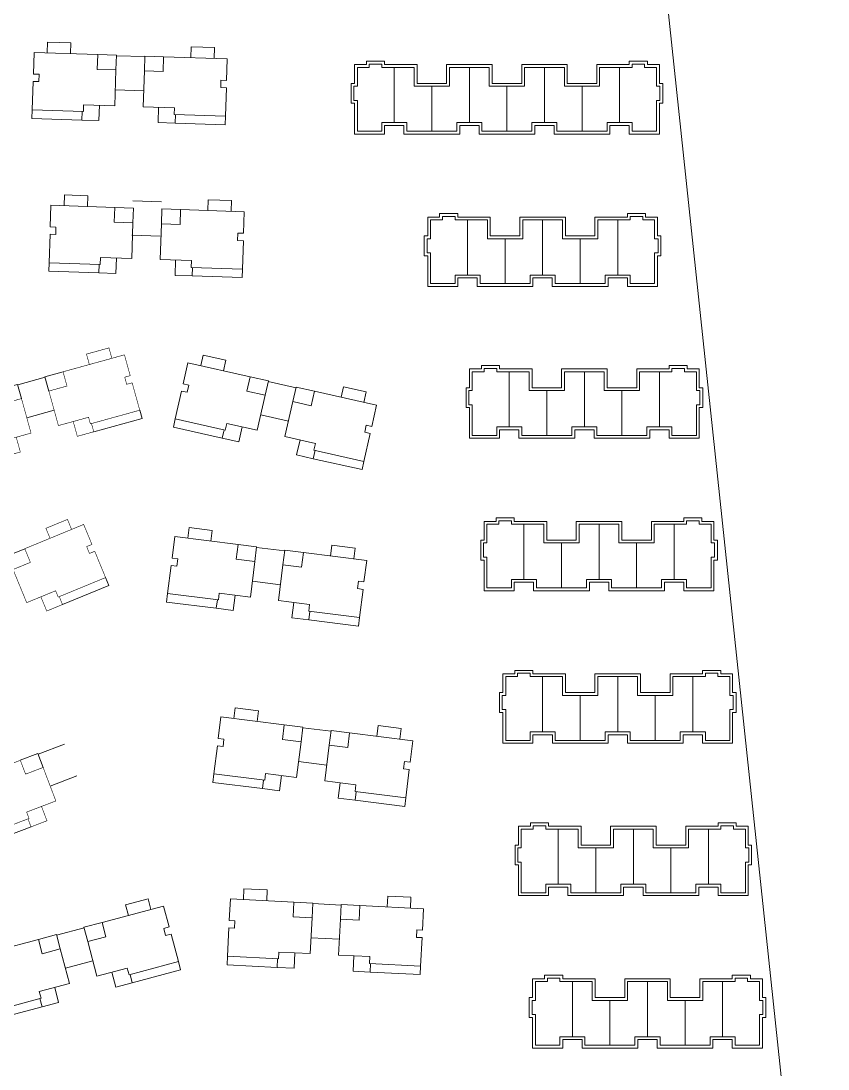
# Model space of a CAD drawing. Extents: x 65861 to 191729, y -16848 to 27649.
# Drawn here: x 135230 to 136649, y -9425 to -7582 of the extents above; entities that cross this region are included whole.
import ezdxf

# ---------------------------------------------------------------- set-up
doc = ezdxf.new("R2010")
doc.units = 0
doc.header["$LTSCALE"] = 1000
doc.header["$MEASUREMENT"] = 0
doc.layers.add('140', color=2, linetype='Continuous', lineweight=5)
doc.layers.add('DingDianTu', color=5, linetype='Continuous', lineweight=0)

# ---------------------------------------------------------------- blocks, each defined once
blk = doc.blocks.new('dafasfd')
at = {"layer": 'DingDianTu', "color": 7}
for points in [[(36368038, 16363912), (36371127, 16365074), (36372042, 16362641)], [(36369878, 16352210), (36361642, 16349110), (36361113, 16350514)]]:
    blk.add_lwpolyline(points, dxfattribs=at)
at = {"layer": 'DingDianTu', "color": 7, "const_width": 100}
blk.add_lwpolyline([(36368038, 16363912), (36368954, 16361479), (36372042, 16362641), (36374261, 16356745), (36369114, 16354807), (36369537, 16353684), (36361113, 16350514), (36359352, 16355194), (36360288, 16355546), (36359830, 16356763), (36358894, 16356410), (36357556, 16359967)], close=True, dxfattribs=at)
for points in [[(36363546, 16362221), (36362876, 16363999), (36359039, 16362555), (36359708, 16360777)], [(36371734, 16355794), (36372686, 16353267), (36369878, 16352210), (36369350, 16353614)]]:
    blk.add_lwpolyline(points, dxfattribs=at)
blk = doc.blocks.new('*E51')
at = {"layer": 'DingDianTu', "color": 251, "xscale": 0.001000002024510444, "yscale": 0.001000000163912773, "zscale": 0.001, "rotation": 339.3761177849276}
blk.add_blockref('dafasfd', (22612.58, -20413.34), dxfattribs=at)
blk = doc.blocks.new('*E32')
at = {"layer": 'DingDianTu', "color": 7, "xscale": 0.001000002024510444, "yscale": 0.001000000163912773, "zscale": 0.001, "rotation": 339.3761177849276}
blk.add_blockref('dafasfd', (22612.58, -20413.34), dxfattribs=at)
blk = doc.blocks.new('*E31')
at = {"layer": 'DingDianTu', "color": 7, "xscale": 0.001000002024510444, "yscale": 0.001000000163912773, "zscale": 0.001, "rotation": 339.3761177849276}
blk.add_blockref('dafasfd', (22612.58, -20413.34), dxfattribs=at)
blk = doc.blocks.new('*E205')
at = {"layer": 'DingDianTu', "color": 7, "xscale": 0.001000002024510444, "yscale": 0.001000000163912773, "zscale": 0.001, "rotation": 339.3761177849276}
blk.add_blockref('dafasfd', (22612.58, -20413.34), dxfattribs=at)
blk = doc.blocks.new('*E204')
at = {"layer": 'DingDianTu', "color": 7, "xscale": 0.001000002024510444, "yscale": 0.001000000163912773, "zscale": 0.001, "rotation": 339.3761177849276}
blk.add_blockref('dafasfd', (22612.58, -20413.34), dxfattribs=at)
blk = doc.blocks.new('*E199')
at = {"layer": 'DingDianTu', "color": 7, "xscale": 0.001000002024510444, "yscale": 0.001000000163912773, "zscale": 0.001, "rotation": 339.3761177849276}
blk.add_blockref('dafasfd', (22612.58, -20413.34), dxfattribs=at)

msp = doc.modelspace()

# ---------------------------------------------------------------- linework, layer by layer
at = {"layer": '140', "color": 7}
for p, q in [((136649, -10213.7), (136240.5, -6359.5)), ((135276.7, -7619.5), (135276.1, -7638.5)), ((135317.7, -7620.8), (135276.7, -7619.5)), ((135317.1, -7639.8), (135317.7, -7620.8)), ((135251.9, -7675.7), (135253.1, -7637.7)), ((135253.1, -7637.7), (135365.1, -7641.4)), ((135365.1, -7641.4), (135364.2, -7667.4)), ((135365.1, -7641.4), (135398, -7642.5)), ((135398, -7642.5), (135397.2, -7668.5)), ((135448, -7645.1), (135398, -7643.5)), ((135448, -7644.1), (135447.2, -7670.1)), ((135481, -7645.2), (135448, -7644.1)), ((135481, -7645.2), (135480.1, -7671.2)), ((135592.9, -7648.9), (135481, -7645.2)), ((135529, -7646.8), (135529.6, -7627.8)), ((135529.6, -7627.8), (135570.6, -7629.2)), ((135570.6, -7629.2), (135570, -7648.1)), ((135591.7, -7686.9), (135592.9, -7648.9)), ((135816.5, -7692.1), (135816.5, -7659.1)), ((135816.5, -7659.1), (135837.5, -7659.1)), ((135821.5, -7697.1), (135821.5, -7664.1)), ((135821.5, -7664.1), (135842.5, -7664.1)), ((135837.5, -7659.1), (135837.5, -7653.1)), ((135837.5, -7653.1), (135869.5, -7653.1)), ((135842.5, -7664.1), (135842.5, -7658.1)), ((135842.5, -7658.1), (135864.5, -7658.1)), ((135864.5, -7658.1), (135864.5, -7664.1)), ((135864.5, -7664.1), (135921.5, -7664.1)), ((135869.5, -7653.1), (135869.5, -7659.1)), ((135869.5, -7659.1), (135926.5, -7659.1)), ((135886.5, -7761.1), (135886.5, -7664.1)), ((135921.5, -7664.1), (135921.5, -7697.1)), ((135926.5, -7659.1), (135926.5, -7692.1)), ((135978.5, -7692.1), (135978.5, -7659.1)), ((135978.5, -7659.1), (136058.5, -7659.1)), ((135983.5, -7697.1), (135983.5, -7664.1)), ((135983.5, -7664.1), (136053.5, -7664.1)), ((136018.5, -7761.1), (136018.5, -7664.1)), ((136018.5, -7761.1), (136018.5, -7664.1)), ((136053.5, -7664.1), (136053.5, -7697.1)), ((136058.5, -7659.1), (136058.5, -7692.1)), ((136110.5, -7692.1), (136110.5, -7659.1)), ((136110.5, -7659.1), (136190.5, -7659.1)), ((136115.5, -7697.1), (136115.5, -7664.1)), ((136115.5, -7664.1), (136185.5, -7664.1)), ((136150.5, -7761.1), (136150.5, -7664.1)), ((136150.5, -7761.1), (136150.5, -7664.1)), ((136150.5, -7761.1), (136150.5, -7664.1)), ((136150.5, -7761.1), (136150.5, -7664.1)), ((136185.5, -7664.1), (136185.5, -7697.1)), ((136190.5, -7659.1), (136190.5, -7692.1)), ((136242.5, -7692.1), (136242.5, -7659.1)), ((136242.5, -7659.1), (136299.5, -7659.1)), ((136247.5, -7697.1), (136247.5, -7664.1)), ((136247.5, -7664.1), (136304.5, -7664.1)), ((136282.5, -7761.1), (136282.5, -7664.1)), ((136299.5, -7659.1), (136299.5, -7653.1)), ((136299.5, -7653.1), (136331.5, -7653.1)), ((136304.5, -7664.1), (136304.5, -7658.1)), ((136304.5, -7658.1), (136326.5, -7658.1)), ((136326.5, -7658.1), (136326.5, -7664.1)), ((136326.5, -7664.1), (136347.5, -7664.1)), ((136331.5, -7653.1), (136331.5, -7659.1)), ((136331.5, -7659.1), (136352.5, -7659.1)), ((136347.5, -7664.1), (136347.5, -7697.1)), ((136352.5, -7659.1), (136352.5, -7692.1)), ((135261.9, -7676), (135251.9, -7675.7)), ((135261.4, -7689), (135261.9, -7676)), ((135364.2, -7667.4), (135397.2, -7668.5)), ((135397.2, -7668.5), (135395.1, -7731.4)), ((135447.2, -7670.1), (135445.1, -7733.1)), ((135480.1, -7671.2), (135447.2, -7670.1)), ((135249.8, -7738.7), (135251.4, -7688.7)), ((135251.4, -7688.7), (135261.4, -7689)), ((135581.3, -7699.5), (135581.7, -7686.6)), ((135591.3, -7699.9), (135581.3, -7699.5)), ((135581.7, -7686.6), (135591.7, -7686.9)), ((135589.6, -7749.8), (135591.3, -7699.9)), ((135810.5, -7727.1), (135810.5, -7692.1)), ((135810.5, -7692.1), (135816.5, -7692.1)), ((135815.5, -7722.1), (135815.5, -7697.1)), ((135815.5, -7697.1), (135821.5, -7697.1)), ((135921.5, -7697.1), (135983.5, -7697.1)), ((135926.5, -7692.1), (135978.5, -7692.1)), ((135952.5, -7697.1), (135952.5, -7776.1)), ((135952.5, -7697.1), (135952.5, -7776.1)), ((136053.5, -7697.1), (136115.5, -7697.1)), ((136058.5, -7692.1), (136110.5, -7692.1)), ((136084.5, -7697.1), (136084.5, -7776.1)), ((136084.5, -7697.1), (136084.5, -7776.1)), ((136084.5, -7697.1), (136084.5, -7776.1)), ((136084.5, -7697.1), (136084.5, -7776.1)), ((136185.5, -7697.1), (136247.5, -7697.1)), ((136190.5, -7692.1), (136242.5, -7692.1)), ((136216.5, -7697.1), (136216.5, -7776.1)), ((136216.5, -7697.1), (136216.5, -7776.1)), ((136216.5, -7697.1), (136216.5, -7776.1)), ((136216.5, -7697.1), (136216.5, -7776.1)), ((136347.5, -7697.1), (136353.5, -7697.1)), ((136352.5, -7692.1), (136358.5, -7692.1)), ((136353.5, -7697.1), (136353.5, -7722.1)), ((136358.5, -7692.1), (136358.5, -7727.1)), ((135446, -7705.1), (135396, -7703.5)), ((135340.1, -7729.6), (135339.8, -7741.6)), ((135395.1, -7731.4), (135340.1, -7729.6)), ((135368.1, -7730.5), (135367.2, -7757.5)), ((135445.1, -7733.1), (135500.1, -7734.9)), ((135472.1, -7734), (135471.2, -7761)), ((135500.1, -7734.9), (135499.7, -7746.9)), ((135816.5, -7727.1), (135810.5, -7727.1)), ((135821.5, -7722.1), (135815.5, -7722.1)), ((135816.5, -7781.1), (135816.5, -7727.1)), ((135821.5, -7776.1), (135821.5, -7722.1)), ((136353.5, -7722.1), (136347.5, -7722.1)), ((136347.5, -7722.1), (136347.5, -7776.1)), ((136358.5, -7727.1), (136352.5, -7727.1)), ((136352.5, -7727.1), (136352.5, -7781.1)), ((135249.3, -7753.6), (135249.8, -7738.7)), ((135337.3, -7756.5), (135249.3, -7753.6)), ((135339.8, -7741.6), (135249.8, -7738.7)), ((135337.3, -7756.5), (135337.8, -7741.6)), ((135367.2, -7757.5), (135337.3, -7756.5)), ((135499.7, -7746.9), (135589.6, -7749.8)), ((135501.2, -7761.9), (135501.7, -7747)), ((135589.1, -7764.8), (135589.6, -7749.8)), ((135471.2, -7761), (135501.2, -7761.9)), ((135501.2, -7761.9), (135589.1, -7764.8)), ((135908.5, -7761.1), (135864.5, -7761.1)), ((135864.5, -7761.1), (135864.5, -7776.1)), ((135903.5, -7766.1), (135869.5, -7766.1)), ((135869.5, -7766.1), (135869.5, -7781.1)), ((135903.5, -7781.1), (135903.5, -7766.1)), ((135908.5, -7776.1), (135908.5, -7761.1)), ((136040.5, -7761.1), (135996.5, -7761.1)), ((135996.5, -7761.1), (135996.5, -7773.6)), ((135996.5, -7773.6), (135996.5, -7776.1)), ((136035.5, -7766.1), (136001.5, -7766.1)), ((136001.5, -7766.1), (136001.5, -7781.1)), ((136035.5, -7781.1), (136035.5, -7766.1)), ((136040.5, -7776.1), (136040.5, -7761.1)), ((136172.5, -7761.1), (136128.5, -7761.1)), ((136128.5, -7761.1), (136128.5, -7776.1)), ((136167.5, -7766.1), (136133.5, -7766.1)), ((136133.5, -7766.1), (136133.5, -7781.1)), ((136167.5, -7781.1), (136167.5, -7766.1)), ((136172.5, -7773.6), (136172.5, -7761.1)), ((136172.5, -7776.1), (136172.5, -7773.6)), ((136304.5, -7761.1), (136260.5, -7761.1)), ((136260.5, -7761.1), (136260.5, -7776.1)), ((136299.5, -7766.1), (136265.5, -7766.1)), ((136265.5, -7766.1), (136265.5, -7781.1)), ((136299.5, -7781.1), (136299.5, -7766.1)), ((136304.5, -7776.1), (136304.5, -7761.1)), ((135869.5, -7781.1), (135816.5, -7781.1)), ((135864.5, -7776.1), (135821.5, -7776.1)), ((135952.5, -7781.1), (135903.5, -7781.1)), ((135996.5, -7776.1), (135908.5, -7776.1)), ((136001.5, -7781.1), (135952.5, -7781.1)), ((136133.5, -7781.1), (136035.5, -7781.1)), ((136079.5, -7776.1), (136040.5, -7776.1)), ((136128.5, -7776.1), (136079.5, -7776.1)), ((136265.5, -7781.1), (136167.5, -7781.1)), ((136260.5, -7776.1), (136172.5, -7776.1)), ((136352.5, -7781.1), (136299.5, -7781.1)), ((136347.5, -7776.1), (136304.5, -7776.1)), ((135306.6, -7888.2), (135305.9, -7907.1)), ((135347.5, -7889.5), (135306.6, -7888.2)), ((135346.9, -7908.5), (135347.5, -7889.5)), ((135477, -7900.4), (135427.1, -7898.7)), ((135558.8, -7915.5), (135559.4, -7896.5)), ((135559.4, -7896.5), (135600.4, -7897.8)), ((135600.4, -7897.8), (135599.8, -7916.8)), ((135281.7, -7944.4), (135282.9, -7906.4)), ((135282.9, -7906.4), (135394.9, -7910.1)), ((135394.9, -7910.1), (135394, -7936.1)), ((135394.9, -7910.1), (135427.9, -7911.2)), ((135427.9, -7911.2), (135427, -7937.1)), ((135477.8, -7912.8), (135477, -7938.8)), ((135510.8, -7913.9), (135477.8, -7912.8)), ((135510.8, -7913.9), (135510, -7939.9)), ((135622.8, -7917.6), (135510.8, -7913.9)), ((135621.5, -7955.6), (135622.8, -7917.6)), ((135966.2, -7927.1), (135966.2, -7921.1)), ((135966.2, -7921.1), (135998.2, -7921.1)), ((135998.2, -7921.1), (135998.2, -7927.1)), ((136296.2, -7927.1), (136296.2, -7921.1)), ((136296.2, -7921.1), (136328.2, -7921.1)), ((136328.2, -7921.1), (136328.2, -7927.1)), ((135394, -7936.1), (135427, -7937.1)), ((135427, -7937.1), (135424.9, -8000.1)), ((135477, -7938.8), (135474.9, -8001.8)), ((135510, -7939.9), (135477, -7938.8)), ((135945.2, -7960.1), (135945.2, -7927.1)), ((135945.2, -7927.1), (135966.2, -7927.1)), ((135950.2, -7965.1), (135950.2, -7932.1)), ((135950.2, -7932.1), (135971.2, -7932.1)), ((135971.2, -7932.1), (135971.2, -7926.1)), ((135971.2, -7926.1), (135993.2, -7926.1)), ((135993.2, -7926.1), (135993.2, -7932.1)), ((135993.2, -7932.1), (136050.2, -7932.1)), ((135998.2, -7927.1), (136055.2, -7927.1)), ((136015.2, -8029.1), (136015.2, -7932.1)), ((136050.2, -7932.1), (136050.2, -7965.1)), ((136055.2, -7927.1), (136055.2, -7960.1)), ((136107.2, -7960.1), (136107.2, -7927.1)), ((136107.2, -7927.1), (136187.2, -7927.1)), ((136112.2, -7965.1), (136112.2, -7932.1)), ((136112.2, -7932.1), (136147.2, -7932.1)), ((136147.2, -8029.1), (136147.2, -7932.1)), ((136147.2, -8029.1), (136147.2, -7932.1)), ((136147.2, -8029.1), (136147.2, -7932.1)), ((136147.2, -8029.1), (136147.2, -7932.1)), ((136182.2, -7932.1), (136147.2, -7932.1)), ((136182.2, -7965.1), (136182.2, -7932.1)), ((136187.2, -7927.1), (136187.2, -7960.1)), ((136239.2, -7960.1), (136239.2, -7927.1)), ((136239.2, -7927.1), (136296.2, -7927.1)), ((136301.2, -7932.1), (136244.2, -7932.1)), ((136244.2, -7932.1), (136244.2, -7965.1)), ((136279.2, -8029.1), (136279.2, -7932.1)), ((136323.2, -7926.1), (136301.2, -7926.1)), ((136301.2, -7926.1), (136301.2, -7932.1)), ((136323.2, -7932.1), (136323.2, -7926.1)), ((136344.2, -7932.1), (136323.2, -7932.1)), ((136328.2, -7927.1), (136349.2, -7927.1)), ((136344.2, -7965.1), (136344.2, -7932.1)), ((136349.2, -7927.1), (136349.2, -7960.1)), ((135279.6, -8007.3), (135281.3, -7957.4)), ((135281.3, -7957.4), (135291.3, -7957.7)), ((135291.7, -7944.7), (135281.7, -7944.4)), ((135291.3, -7957.7), (135291.7, -7944.7)), ((135475.1, -7960.4), (135425.1, -7958.7)), ((135611.1, -7968.2), (135611.5, -7955.2)), ((135611.5, -7955.2), (135621.5, -7955.6)), ((135621.1, -7968.6), (135611.1, -7968.2)), ((135619.4, -8018.5), (135621.1, -7968.6)), ((135939.2, -7995.1), (135939.2, -7960.1)), ((135939.2, -7960.1), (135945.2, -7960.1)), ((135944.2, -7990.1), (135944.2, -7965.1)), ((135944.2, -7965.1), (135950.2, -7965.1)), ((136050.2, -7965.1), (136112.2, -7965.1)), ((136055.2, -7960.1), (136107.2, -7960.1)), ((136081.2, -7965.1), (136081.2, -8044.1)), ((136081.2, -7965.1), (136081.2, -8044.1)), ((136244.2, -7965.1), (136182.2, -7965.1)), ((136187.2, -7960.1), (136239.2, -7960.1)), ((136213.2, -7965.1), (136213.2, -8044.1)), ((136213.2, -7965.1), (136213.2, -8044.1)), ((136350.2, -7965.1), (136344.2, -7965.1)), ((136349.2, -7960.1), (136355.2, -7960.1)), ((136350.2, -7990.1), (136350.2, -7965.1)), ((136355.2, -7960.1), (136355.2, -7995.1)), ((135945.2, -7995.1), (135939.2, -7995.1)), ((135950.2, -7990.1), (135944.2, -7990.1)), ((135945.2, -8049.1), (135945.2, -7995.1)), ((135950.2, -8044.1), (135950.2, -7990.1)), ((136344.2, -8044.1), (136344.2, -7990.1)), ((136344.2, -7990.1), (136350.2, -7990.1)), ((136355.2, -7995.1), (136349.2, -7995.1)), ((136349.2, -7995.1), (136349.2, -8049.1)), ((135279.1, -8022.3), (135279.6, -8007.3)), ((135369.6, -8010.3), (135279.6, -8007.3)), ((135367.1, -8025.2), (135367.6, -8010.2)), ((135370, -7998.3), (135369.6, -8010.3)), ((135424.9, -8000.1), (135370, -7998.3)), ((135397.9, -7999.2), (135397.1, -8026.2)), ((135474.9, -8001.8), (135529.9, -8003.6)), ((135501.9, -8002.6), (135501, -8029.6)), ((135529.9, -8003.6), (135529.5, -8015.6)), ((135367.1, -8025.2), (135279.1, -8022.3)), ((135397.1, -8026.2), (135367.1, -8025.2)), ((135501, -8029.6), (135531, -8030.6)), ((135529.5, -8015.6), (135619.4, -8018.5)), ((135531, -8030.6), (135531.5, -8015.6)), ((135531, -8030.6), (135618.9, -8033.5)), ((135618.9, -8033.5), (135619.4, -8018.5)), ((136037.2, -8029.1), (135993.2, -8029.1)), ((135993.2, -8029.1), (135993.2, -8044.1)), ((136037.2, -8044.1), (136037.2, -8029.1)), ((136147.2, -8029.1), (136125.2, -8029.1)), ((136125.2, -8029.1), (136125.2, -8041.6)), ((136147.2, -8029.1), (136169.2, -8029.1)), ((136169.2, -8029.1), (136169.2, -8041.6)), ((136257.2, -8044.1), (136257.2, -8029.1)), ((136257.2, -8029.1), (136301.2, -8029.1)), ((136301.2, -8029.1), (136301.2, -8044.1)), ((135998.2, -8049.1), (135945.2, -8049.1)), ((135993.2, -8044.1), (135950.2, -8044.1)), ((136032.2, -8034.1), (135998.2, -8034.1)), ((135998.2, -8034.1), (135998.2, -8049.1)), ((136032.2, -8049.1), (136032.2, -8034.1)), ((136081.2, -8049.1), (136032.2, -8049.1)), ((136125.2, -8044.1), (136037.2, -8044.1)), ((136130.2, -8049.1), (136081.2, -8049.1)), ((136125.2, -8041.6), (136125.2, -8044.1)), ((136164.2, -8034.1), (136130.2, -8034.1)), ((136130.2, -8034.1), (136130.2, -8049.1)), ((136164.2, -8049.1), (136164.2, -8034.1)), ((136262.2, -8049.1), (136164.2, -8049.1)), ((136169.2, -8041.6), (136169.2, -8044.1)), ((136169.2, -8044.1), (136257.2, -8044.1)), ((136296.2, -8034.1), (136262.2, -8034.1)), ((136262.2, -8034.1), (136262.2, -8049.1)), ((136296.2, -8049.1), (136296.2, -8034.1)), ((136349.2, -8049.1), (136296.2, -8049.1)), ((136301.2, -8044.1), (136344.2, -8044.1)), ((135550.3, -8169.7), (135546.1, -8188.2)), ((135590.3, -8178.7), (135550.3, -8169.7)), ((135586.1, -8197.2), (135590.3, -8178.7)), ((135515.3, -8220.2), (135523.7, -8183.2)), ((135523.7, -8183.2), (135632.9, -8207.8)), ((136018.6, -8227), (136018.6, -8194)), ((136018.6, -8194), (136039.6, -8194)), ((136039.6, -8194), (136039.6, -8188)), ((136039.6, -8188), (136071.6, -8188)), ((136044.6, -8199), (136044.6, -8193)), ((136044.6, -8193), (136066.6, -8193)), ((136066.6, -8193), (136066.6, -8199)), ((136071.6, -8188), (136071.6, -8194)), ((136071.6, -8194), (136128.6, -8194)), ((136128.6, -8194), (136128.6, -8227)), ((136180.6, -8227), (136180.6, -8194)), ((136180.6, -8194), (136260.6, -8194)), ((136260.6, -8194), (136260.6, -8227)), ((136312.6, -8227), (136312.6, -8194)), ((136312.6, -8194), (136369.6, -8194)), ((136369.6, -8194), (136369.6, -8188)), ((136369.6, -8188), (136401.6, -8188)), ((136396.6, -8193), (136374.6, -8193)), ((136374.6, -8193), (136374.6, -8199)), ((136396.6, -8199), (136396.6, -8193)), ((136401.6, -8188), (136401.6, -8194)), ((136401.6, -8194), (136422.6, -8194)), ((136422.6, -8194), (136422.6, -8227)), ((135272.6, -8208.8), (135224.4, -8222.1)), ((135632.9, -8207.8), (135627.2, -8233.2)), ((135632.9, -8207.8), (135665.1, -8215.1)), ((135665.1, -8215.1), (135659.4, -8240.4)), ((135713.7, -8227), (135664.9, -8216)), ((136023.6, -8232), (136023.6, -8199)), ((136023.6, -8199), (136044.6, -8199)), ((136066.6, -8199), (136123.6, -8199)), ((136088.6, -8296), (136088.6, -8199)), ((136123.6, -8199), (136123.6, -8232)), ((136185.6, -8232), (136185.6, -8199)), ((136185.6, -8199), (136220.6, -8199)), ((136220.6, -8296), (136220.6, -8199)), ((136220.6, -8296), (136220.6, -8199)), ((136220.6, -8296), (136220.6, -8199)), ((136220.6, -8296), (136220.6, -8199)), ((136255.6, -8199), (136220.6, -8199)), ((136255.6, -8232), (136255.6, -8199)), ((136374.6, -8199), (136317.6, -8199)), ((136317.6, -8199), (136317.6, -8232)), ((136352.6, -8296), (136352.6, -8199)), ((136417.6, -8199), (136396.6, -8199)), ((136417.6, -8232), (136417.6, -8199)), ((135501.5, -8281.7), (135512.5, -8232.9)), ((135512.5, -8232.9), (135522.2, -8235.1)), ((135525.1, -8222.4), (135515.3, -8220.2)), ((135522.2, -8235.1), (135525.1, -8222.4)), ((135627.2, -8233.2), (135659.4, -8240.4)), ((135713.9, -8226.1), (135708.2, -8251.4)), ((135746.1, -8233.3), (135713.9, -8226.1)), ((135746.1, -8233.3), (135740.4, -8258.7)), ((135855.4, -8258), (135746.1, -8233.3)), ((135792.9, -8243.9), (135797.1, -8225.4)), ((135797.1, -8225.4), (135837.1, -8234.4)), ((135837.1, -8234.4), (135832.9, -8252.9)), ((136012.6, -8262), (136012.6, -8227)), ((136012.6, -8227), (136018.6, -8227)), ((136017.6, -8257), (136017.6, -8232)), ((136017.6, -8232), (136023.6, -8232)), ((136123.6, -8232), (136185.6, -8232)), ((136128.6, -8227), (136180.6, -8227)), ((136154.6, -8232), (136154.6, -8311)), ((136154.6, -8232), (136154.6, -8311)), ((136317.6, -8232), (136255.6, -8232)), ((136260.6, -8227), (136312.6, -8227)), ((136286.6, -8232), (136286.6, -8311)), ((136286.6, -8232), (136286.6, -8311)), ((136423.6, -8232), (136417.6, -8232)), ((136422.6, -8227), (136428.6, -8227)), ((136423.6, -8257), (136423.6, -8232)), ((136428.6, -8227), (136428.6, -8262)), ((135659.4, -8240.4), (135645.5, -8301.9)), ((135708.2, -8251.4), (135694.3, -8312.9)), ((135740.4, -8258.7), (135708.2, -8251.4)), ((135288.6, -8266.6), (135240.4, -8279.9)), ((135847, -8295.1), (135855.4, -8258)), ((136018.6, -8262), (136012.6, -8262)), ((136023.6, -8257), (136017.6, -8257)), ((136018.6, -8316), (136018.6, -8262)), ((136023.6, -8311), (136023.6, -8257)), ((136417.6, -8311), (136417.6, -8257)), ((136417.6, -8257), (136423.6, -8257)), ((136428.6, -8262), (136422.6, -8262)), ((136422.6, -8262), (136422.6, -8316)), ((135498.2, -8296.3), (135501.5, -8281.7)), ((135589.3, -8301.5), (135501.5, -8281.7)), ((135591.9, -8289.8), (135589.3, -8301.5)), ((135645.5, -8301.9), (135591.9, -8289.8)), ((135700.5, -8285.6), (135651.7, -8274.6)), ((135584, -8315.7), (135498.2, -8296.3)), ((135584, -8315.7), (135587.3, -8301)), ((135619.2, -8295.9), (135613.3, -8322.3)), ((135833.1, -8356.5), (135844.1, -8307.7)), ((135834.4, -8305.5), (135837.2, -8292.9)), ((135844.1, -8307.7), (135834.4, -8305.5)), ((135837.2, -8292.9), (135847, -8295.1)), ((136110.6, -8296), (136066.6, -8296)), ((136066.6, -8296), (136066.6, -8311)), ((136105.6, -8301), (136071.6, -8301)), ((136071.6, -8301), (136071.6, -8316)), ((136105.6, -8316), (136105.6, -8301)), ((136110.6, -8311), (136110.6, -8296)), ((136220.6, -8296), (136198.6, -8296)), ((136198.6, -8296), (136198.6, -8308.5)), ((136198.6, -8308.5), (136198.6, -8311)), ((136237.6, -8301), (136203.6, -8301)), ((136203.6, -8301), (136203.6, -8316)), ((136220.6, -8296), (136242.6, -8296)), ((136237.6, -8316), (136237.6, -8301)), ((136242.6, -8296), (136242.6, -8308.5)), ((136242.6, -8308.5), (136242.6, -8311)), ((136330.6, -8311), (136330.6, -8296)), ((136330.6, -8296), (136374.6, -8296)), ((136369.6, -8301), (136335.6, -8301)), ((136335.6, -8301), (136335.6, -8316)), ((136369.6, -8316), (136369.6, -8301)), ((136374.6, -8296), (136374.6, -8311)), ((135613.3, -8322.3), (135584, -8315.7)), ((135694.3, -8312.9), (135748, -8325)), ((135720.7, -8318.8), (135714.7, -8345.2)), ((135748, -8325), (135745.3, -8336.7)), ((136071.6, -8316), (136018.6, -8316)), ((136066.6, -8311), (136023.6, -8311)), ((136154.6, -8316), (136105.6, -8316)), ((136198.6, -8311), (136110.6, -8311)), ((136203.6, -8316), (136154.6, -8316)), ((136335.6, -8316), (136237.6, -8316)), ((136242.6, -8311), (136330.6, -8311)), ((136422.6, -8316), (136369.6, -8316)), ((136374.6, -8311), (136417.6, -8311)), ((135714.7, -8345.2), (135744, -8351.8)), ((135744, -8351.8), (135747.3, -8337.1)), ((135745.3, -8336.7), (135833.1, -8356.5)), ((135744, -8351.8), (135829.8, -8371.1)), ((135829.8, -8371.1), (135833.1, -8356.5)), ((136065.4, -8462), (136065.4, -8456)), ((136065.4, -8456), (136097.4, -8456)), ((136097.4, -8456), (136097.4, -8462)), ((136395.4, -8462), (136395.4, -8456)), ((136395.4, -8456), (136427.4, -8456)), ((136427.4, -8456), (136427.4, -8462)), ((135525.7, -8472.8), (135523.4, -8491.6)), ((135566.4, -8477.8), (135525.7, -8472.8)), ((136044.4, -8495), (136044.4, -8462)), ((136044.4, -8462), (136065.4, -8462)), ((136049.4, -8500), (136049.4, -8467)), ((136049.4, -8467), (136070.4, -8467)), ((136070.4, -8467), (136070.4, -8461)), ((136070.4, -8461), (136092.4, -8461)), ((136092.4, -8461), (136092.4, -8467)), ((136092.4, -8467), (136149.4, -8467)), ((136097.4, -8462), (136154.4, -8462)), ((136114.4, -8564), (136114.4, -8467)), ((136149.4, -8467), (136149.4, -8500)), ((136154.4, -8462), (136154.4, -8495)), ((136206.4, -8495), (136206.4, -8462)), ((136206.4, -8462), (136286.4, -8462)), ((136211.4, -8500), (136211.4, -8467)), ((136211.4, -8467), (136246.4, -8467)), ((136246.4, -8564), (136246.4, -8467)), ((136246.4, -8564), (136246.4, -8467)), ((136246.4, -8564), (136246.4, -8467)), ((136246.4, -8564), (136246.4, -8467)), ((136281.4, -8467), (136246.4, -8467)), ((136281.4, -8500), (136281.4, -8467)), ((136286.4, -8462), (136286.4, -8495)), ((136338.4, -8495), (136338.4, -8462)), ((136338.4, -8462), (136395.4, -8462)), ((136400.4, -8467), (136343.4, -8467)), ((136343.4, -8467), (136343.4, -8500)), ((136378.4, -8564), (136378.4, -8467)), ((136422.4, -8461), (136400.4, -8461)), ((136400.4, -8461), (136400.4, -8467)), ((136422.4, -8467), (136422.4, -8461)), ((136443.4, -8467), (136422.4, -8467)), ((136427.4, -8462), (136448.4, -8462)), ((136443.4, -8500), (136443.4, -8467)), ((136448.4, -8462), (136448.4, -8495)), ((135495.8, -8526.5), (135500.6, -8488.8)), ((135500.6, -8488.8), (135611.7, -8502.6)), ((135564.1, -8496.7), (135566.4, -8477.8)), ((135611.7, -8502.6), (135608.5, -8528.4)), ((135611.7, -8502.6), (135644.4, -8506.7)), ((135644.4, -8506.7), (135641.2, -8532.5)), ((135693.9, -8513.9), (135644.3, -8507.7)), ((135774.4, -8522.9), (135776.8, -8504.1)), ((135776.8, -8504.1), (135817.5, -8509.2)), ((135817.5, -8509.2), (135815.1, -8528)), ((136038.4, -8530), (136038.4, -8495)), ((136038.4, -8495), (136044.4, -8495)), ((136043.4, -8525), (136043.4, -8500)), ((136043.4, -8500), (136049.4, -8500)), ((136149.4, -8500), (136211.4, -8500)), ((136154.4, -8495), (136206.4, -8495)), ((136180.4, -8500), (136180.4, -8579)), ((136180.4, -8500), (136180.4, -8579)), ((136343.4, -8500), (136281.4, -8500)), ((136286.4, -8495), (136338.4, -8495)), ((136312.4, -8500), (136312.4, -8579)), ((136312.4, -8500), (136312.4, -8579)), ((136449.4, -8500), (136443.4, -8500)), ((136448.4, -8495), (136454.4, -8495)), ((136449.4, -8525), (136449.4, -8500)), ((136454.4, -8495), (136454.4, -8530)), ((135505.8, -8527.7), (135495.8, -8526.5)), ((135504.2, -8540.6), (135505.8, -8527.7)), ((135608.5, -8528.4), (135641.2, -8532.5)), ((135694.1, -8512.9), (135690.8, -8538.7)), ((135726.8, -8517), (135694.1, -8512.9)), ((135726.8, -8517), (135723.6, -8542.8)), ((135837.9, -8530.9), (135726.8, -8517)), ((136044.4, -8530), (136038.4, -8530)), ((136049.4, -8525), (136043.4, -8525)), ((136044.4, -8584), (136044.4, -8530)), ((136049.4, -8579), (136049.4, -8525)), ((136443.4, -8579), (136443.4, -8525)), ((136443.4, -8525), (136449.4, -8525)), ((136454.4, -8530), (136448.4, -8530)), ((136448.4, -8530), (136448.4, -8584)), ((135488, -8589), (135494.2, -8539.4)), ((135494.2, -8539.4), (135504.2, -8540.6)), ((135641.2, -8532.5), (135633.4, -8595)), ((135690.8, -8538.7), (135683, -8601.2)), ((135723.6, -8542.8), (135690.8, -8538.7)), ((135833.2, -8568.6), (135837.9, -8530.9)), ((135686.5, -8573.4), (135636.9, -8567.2)), ((136136.4, -8564), (136092.4, -8564)), ((136092.4, -8564), (136092.4, -8579)), ((136136.4, -8579), (136136.4, -8564)), ((136246.4, -8564), (136224.4, -8564)), ((136224.4, -8564), (136224.4, -8576.5)), ((136246.4, -8564), (136268.4, -8564)), ((136268.4, -8564), (136268.4, -8576.5)), ((136356.4, -8579), (136356.4, -8564)), ((136356.4, -8564), (136400.4, -8564)), ((136400.4, -8564), (136400.4, -8579)), ((135821.7, -8580.2), (135823.3, -8567.3)), ((135831.6, -8581.5), (135821.7, -8580.2)), ((135823.3, -8567.3), (135833.2, -8568.6)), ((135825.4, -8631.1), (135831.6, -8581.5)), ((136097.4, -8584), (136044.4, -8584)), ((136092.4, -8579), (136049.4, -8579)), ((136131.4, -8569), (136097.4, -8569)), ((136097.4, -8569), (136097.4, -8584)), ((136131.4, -8584), (136131.4, -8569)), ((136180.4, -8584), (136131.4, -8584)), ((136224.4, -8579), (136136.4, -8579)), ((136229.4, -8584), (136180.4, -8584)), ((136224.4, -8576.5), (136224.4, -8579)), ((136263.4, -8569), (136229.4, -8569)), ((136229.4, -8569), (136229.4, -8584)), ((136263.4, -8584), (136263.4, -8569)), ((136361.4, -8584), (136263.4, -8584)), ((136268.4, -8576.5), (136268.4, -8579)), ((136268.4, -8579), (136356.4, -8579)), ((136395.4, -8569), (136361.4, -8569)), ((136361.4, -8569), (136361.4, -8584)), ((136395.4, -8584), (136395.4, -8569)), ((136448.4, -8584), (136395.4, -8584)), ((136400.4, -8579), (136443.4, -8579)), ((135486.2, -8603.9), (135488, -8589)), ((135573.5, -8614.8), (135486.2, -8603.9)), ((135577.4, -8600.1), (135488, -8589)), ((135573.5, -8614.8), (135575.4, -8599.9)), ((135578.8, -8588.2), (135577.4, -8600.1)), ((135633.4, -8595), (135578.8, -8588.2)), ((135606.6, -8591.7), (135603.3, -8618.5)), ((135683, -8601.2), (135737.6, -8608)), ((135603.3, -8618.5), (135573.5, -8614.8)), ((135709.8, -8604.6), (135706.5, -8631.4)), ((135737.6, -8608), (135736.1, -8619.9)), ((135736.1, -8619.9), (135825.4, -8631.1)), ((135736.2, -8635.1), (135738.1, -8620.2)), ((135706.5, -8631.4), (135736.2, -8635.1)), ((135736.2, -8635.1), (135823.6, -8646)), ((135823.6, -8646), (135825.4, -8631.1)), ((136077.3, -8763), (136077.3, -8730)), ((136077.3, -8730), (136098.3, -8730)), ((136098.3, -8730), (136098.3, -8724)), ((136098.3, -8724), (136130.3, -8724)), ((136103.3, -8735), (136103.3, -8729)), ((136103.3, -8729), (136125.3, -8729)), ((136125.3, -8729), (136125.3, -8735)), ((136130.3, -8724), (136130.3, -8730)), ((136130.3, -8730), (136187.3, -8730)), ((136187.3, -8730), (136187.3, -8763)), ((136239.3, -8763), (136239.3, -8730)), ((136239.3, -8730), (136319.3, -8730)), ((136319.3, -8730), (136319.3, -8763)), ((136371.3, -8763), (136371.3, -8730)), ((136371.3, -8730), (136428.3, -8730)), ((136428.3, -8730), (136428.3, -8724)), ((136428.3, -8724), (136460.3, -8724)), ((136455.3, -8729), (136433.3, -8729)), ((136433.3, -8729), (136433.3, -8735)), ((136455.3, -8735), (136455.3, -8729)), ((136460.3, -8724), (136460.3, -8730)), ((136460.3, -8730), (136481.3, -8730)), ((136481.3, -8730), (136481.3, -8763)), ((136082.3, -8768), (136082.3, -8735)), ((136082.3, -8735), (136103.3, -8735)), ((136125.3, -8735), (136182.3, -8735)), ((136147.3, -8832), (136147.3, -8735)), ((136182.3, -8735), (136182.3, -8768)), ((136244.3, -8768), (136244.3, -8735)), ((136244.3, -8735), (136279.3, -8735)), ((136279.3, -8832), (136279.3, -8735)), ((136279.3, -8832), (136279.3, -8735)), ((136279.3, -8832), (136279.3, -8735)), ((136279.3, -8832), (136279.3, -8735)), ((136314.3, -8735), (136279.3, -8735)), ((136314.3, -8768), (136314.3, -8735)), ((136433.3, -8735), (136376.3, -8735)), ((136376.3, -8735), (136376.3, -8768)), ((136411.3, -8832), (136411.3, -8735)), ((136476.3, -8735), (136455.3, -8735)), ((136476.3, -8768), (136476.3, -8735)), ((136071.3, -8798), (136071.3, -8763)), ((136071.3, -8763), (136077.3, -8763)), ((136076.3, -8793), (136076.3, -8768)), ((136076.3, -8768), (136082.3, -8768)), ((136182.3, -8768), (136244.3, -8768)), ((136187.3, -8763), (136239.3, -8763)), ((136213.3, -8768), (136213.3, -8847)), ((136213.3, -8768), (136213.3, -8847)), ((136376.3, -8768), (136314.3, -8768)), ((136319.3, -8763), (136371.3, -8763)), ((136345.3, -8768), (136345.3, -8847)), ((136345.3, -8768), (136345.3, -8847)), ((136482.3, -8768), (136476.3, -8768)), ((136481.3, -8763), (136487.3, -8763)), ((136482.3, -8793), (136482.3, -8768)), ((136487.3, -8763), (136487.3, -8798)), ((135577.1, -8843.5), (135581.8, -8805.8)), ((135581.8, -8805.8), (135692.9, -8819.6)), ((135607, -8789.8), (135604.6, -8808.6)), ((135647.7, -8794.8), (135607, -8789.8)), ((135645.3, -8813.7), (135647.7, -8794.8)), ((136077.3, -8798), (136071.3, -8798)), ((136082.3, -8793), (136076.3, -8793)), ((136077.3, -8852), (136077.3, -8798)), ((136082.3, -8847), (136082.3, -8793)), ((136476.3, -8847), (136476.3, -8793)), ((136476.3, -8793), (136482.3, -8793)), ((136487.3, -8798), (136481.3, -8798)), ((136481.3, -8798), (136481.3, -8852)), ((135692.9, -8819.6), (135689.7, -8845.4)), ((135692.9, -8819.6), (135725.7, -8823.7)), ((135725.7, -8823.7), (135722.5, -8849.5)), ((135775.2, -8830.9), (135725.6, -8824.7)), ((135855.7, -8840), (135858, -8821.1)), ((135858, -8821.1), (135898.7, -8826.2)), ((135587, -8844.7), (135577.1, -8843.5)), ((135775.3, -8829.9), (135772.1, -8855.7)), ((135808, -8834), (135775.3, -8829.9)), ((135808, -8834), (135804.8, -8859.8)), ((135919.2, -8847.9), (135808, -8834)), ((135898.7, -8826.2), (135896.4, -8845)), ((136169.3, -8832), (136125.3, -8832)), ((136125.3, -8832), (136125.3, -8847)), ((136164.3, -8837), (136130.3, -8837)), ((136130.3, -8837), (136130.3, -8852)), ((136164.3, -8852), (136164.3, -8837)), ((136169.3, -8847), (136169.3, -8832)), ((136279.3, -8832), (136257.3, -8832)), ((136257.3, -8832), (136257.3, -8844.5)), ((136296.3, -8837), (136262.3, -8837)), ((136262.3, -8837), (136262.3, -8852)), ((136279.3, -8832), (136301.3, -8832)), ((136296.3, -8852), (136296.3, -8837)), ((136301.3, -8832), (136301.3, -8844.5)), ((136389.3, -8847), (136389.3, -8832)), ((136389.3, -8832), (136433.3, -8832)), ((136428.3, -8837), (136394.3, -8837)), ((136394.3, -8837), (136394.3, -8852)), ((136428.3, -8852), (136428.3, -8837)), ((136433.3, -8832), (136433.3, -8847)), ((135306.9, -8853.5), (135260.1, -8871.3)), ((135569.3, -8906), (135575.5, -8856.4)), ((135575.5, -8856.4), (135585.4, -8857.6)), ((135585.4, -8857.6), (135587, -8844.7)), ((135689.7, -8845.4), (135722.5, -8849.5)), ((135722.5, -8849.5), (135714.7, -8912)), ((135772.1, -8855.7), (135764.3, -8918.2)), ((135804.8, -8859.8), (135772.1, -8855.7)), ((135914.5, -8885.6), (135919.2, -8847.9)), ((136130.3, -8852), (136077.3, -8852)), ((136125.3, -8847), (136082.3, -8847)), ((136213.3, -8852), (136164.3, -8852)), ((136257.3, -8847), (136169.3, -8847)), ((136262.3, -8852), (136213.3, -8852)), ((136257.3, -8844.5), (136257.3, -8847)), ((136394.3, -8852), (136296.3, -8852)), ((136301.3, -8844.5), (136301.3, -8847)), ((136301.3, -8847), (136389.3, -8847)), ((136481.3, -8852), (136428.3, -8852)), ((136433.3, -8847), (136476.3, -8847)), ((135767.7, -8890.4), (135718.1, -8884.3)), ((135902.9, -8897.2), (135904.5, -8884.3)), ((135912.9, -8898.5), (135902.9, -8897.2)), ((135904.5, -8884.3), (135914.5, -8885.6)), ((135906.7, -8948.1), (135912.9, -8898.5)), ((135328.2, -8909.5), (135281.5, -8927.3)), ((135567.4, -8920.9), (135569.3, -8906)), ((135658.6, -8917.1), (135569.3, -8906)), ((135654.8, -8931.8), (135656.6, -8916.9)), ((135660.1, -8905.2), (135658.6, -8917.1)), ((135714.7, -8912), (135660.1, -8905.2)), ((135687.9, -8908.7), (135684.5, -8935.5)), ((135654.8, -8931.8), (135567.4, -8920.9)), ((135684.5, -8935.5), (135654.8, -8931.8)), ((135764.3, -8918.2), (135818.8, -8925)), ((135791.1, -8921.6), (135787.7, -8948.4)), ((135818.8, -8925), (135817.4, -8937)), ((135787.7, -8948.4), (135817.5, -8952.1)), ((135817.4, -8937), (135906.7, -8948.1)), ((135817.5, -8952.1), (135819.3, -8937.2)), ((135817.5, -8952.1), (135904.8, -8963)), ((135904.8, -8963), (135906.7, -8948.1)), ((136104.7, -9031), (136104.7, -8998)), ((136104.7, -8998), (136125.7, -8998)), ((136109.7, -9036), (136109.7, -9003)), ((136109.7, -9003), (136130.7, -9003)), ((136125.7, -8998), (136125.7, -8992)), ((136125.7, -8992), (136157.7, -8992)), ((136130.7, -9003), (136130.7, -8997)), ((136130.7, -8997), (136152.7, -8997)), ((136152.7, -8997), (136152.7, -9003)), ((136152.7, -9003), (136209.7, -9003)), ((136157.7, -8992), (136157.7, -8998)), ((136157.7, -8998), (136214.7, -8998)), ((136174.7, -9100), (136174.7, -9003)), ((136209.7, -9003), (136209.7, -9036)), ((136214.7, -8998), (136214.7, -9031)), ((136266.7, -9031), (136266.7, -8998)), ((136266.7, -8998), (136346.7, -8998)), ((136271.7, -9036), (136271.7, -9003)), ((136271.7, -9003), (136306.7, -9003)), ((136306.7, -9100), (136306.7, -9003)), ((136306.7, -9100), (136306.7, -9003)), ((136306.7, -9100), (136306.7, -9003)), ((136306.7, -9100), (136306.7, -9003)), ((136341.7, -9003), (136306.7, -9003)), ((136341.7, -9036), (136341.7, -9003)), ((136346.7, -8998), (136346.7, -9031)), ((136398.7, -9031), (136398.7, -8998)), ((136398.7, -8998), (136455.7, -8998)), ((136460.7, -9003), (136403.7, -9003)), ((136403.7, -9003), (136403.7, -9036)), ((136438.7, -9100), (136438.7, -9003)), ((136455.7, -8998), (136455.7, -8992)), ((136455.7, -8992), (136487.7, -8992)), ((136482.7, -8997), (136460.7, -8997)), ((136460.7, -8997), (136460.7, -9003)), ((136482.7, -9003), (136482.7, -8997)), ((136503.7, -9003), (136482.7, -9003)), ((136487.7, -8992), (136487.7, -8998)), ((136487.7, -8998), (136508.7, -8998)), ((136503.7, -9036), (136503.7, -9003)), ((136508.7, -8998), (136508.7, -9031)), ((136098.7, -9066), (136098.7, -9031)), ((136098.7, -9031), (136104.7, -9031)), ((136103.7, -9061), (136103.7, -9036)), ((136103.7, -9036), (136109.7, -9036)), ((136209.7, -9036), (136271.7, -9036)), ((136214.7, -9031), (136266.7, -9031)), ((136240.7, -9036), (136240.7, -9115)), ((136240.7, -9036), (136240.7, -9115)), ((136403.7, -9036), (136341.7, -9036)), ((136346.7, -9031), (136398.7, -9031)), ((136372.7, -9036), (136372.7, -9115)), ((136372.7, -9036), (136372.7, -9115)), ((136509.7, -9036), (136503.7, -9036)), ((136508.7, -9031), (136514.7, -9031)), ((136509.7, -9061), (136509.7, -9036)), ((136514.7, -9031), (136514.7, -9066)), ((136109.7, -9061), (136103.7, -9061)), ((136109.7, -9115), (136109.7, -9061)), ((136503.7, -9115), (136503.7, -9061)), ((136503.7, -9061), (136509.7, -9061)), ((136104.7, -9066), (136098.7, -9066)), ((136104.7, -9120), (136104.7, -9066)), ((136514.7, -9066), (136508.7, -9066)), ((136508.7, -9066), (136508.7, -9120)), ((136196.7, -9100), (136152.7, -9100)), ((136152.7, -9100), (136152.7, -9115)), ((136196.7, -9115), (136196.7, -9100)), ((136306.7, -9100), (136284.7, -9100)), ((136284.7, -9100), (136284.7, -9112.5)), ((136306.7, -9100), (136328.7, -9100)), ((136328.7, -9100), (136328.7, -9112.5)), ((136416.7, -9115), (136416.7, -9100)), ((136416.7, -9100), (136460.7, -9100)), ((136460.7, -9100), (136460.7, -9115)), ((135622.2, -9107.9), (135621.2, -9126.9)), ((135663.1, -9110), (135622.2, -9107.9)), ((135662.2, -9128.9), (135663.1, -9110)), ((136152.7, -9115), (136109.7, -9115)), ((136191.7, -9105), (136157.7, -9105)), ((136157.7, -9105), (136157.7, -9120)), ((136191.7, -9120), (136191.7, -9105)), ((136284.7, -9115), (136196.7, -9115)), ((136284.7, -9112.5), (136284.7, -9115)), ((136323.7, -9105), (136289.7, -9105)), ((136289.7, -9105), (136289.7, -9120)), ((136323.7, -9120), (136323.7, -9105)), ((136328.7, -9112.5), (136328.7, -9115)), ((136328.7, -9115), (136416.7, -9115)), ((136455.7, -9105), (136421.7, -9105)), ((136421.7, -9105), (136421.7, -9120)), ((136455.7, -9120), (136455.7, -9105)), ((136460.7, -9115), (136503.7, -9115)), ((135481, -9138.2), (135372.7, -9167.1)), ((135414.2, -9136.4), (135453.8, -9125.8)), ((135419.1, -9154.7), (135414.2, -9136.4)), ((135453.8, -9125.8), (135458.7, -9144.1)), ((135490.8, -9174.9), (135481, -9138.2)), ((135596.3, -9163.6), (135598.3, -9125.7)), ((135598.3, -9125.7), (135710.1, -9131.4)), ((135710.1, -9131.4), (135708.8, -9157.3)), ((135710.1, -9131.4), (135743.1, -9133)), ((135743.1, -9133), (135741.8, -9159)), ((135793, -9136.5), (135743, -9134)), ((135793, -9135.6), (135791.7, -9161.5)), ((135826, -9137.2), (135793, -9135.6)), ((135826, -9137.2), (135824.7, -9163.2)), ((135937.8, -9142.9), (135826, -9137.2)), ((135873.9, -9139.6), (135874.9, -9120.7)), ((135874.9, -9120.7), (135915.8, -9122.8)), ((135915.8, -9122.8), (135914.9, -9141.7)), ((136157.7, -9120), (136104.7, -9120)), ((136240.7, -9120), (136191.7, -9120)), ((136289.7, -9120), (136240.7, -9120)), ((136421.7, -9120), (136323.7, -9120)), ((136508.7, -9120), (136455.7, -9120)), ((135935.9, -9180.8), (135937.8, -9142.9)), ((135372.7, -9167.1), (135340.9, -9175.6)), ((135372.7, -9167.1), (135379.5, -9192.2)), ((135481.1, -9177.5), (135490.8, -9174.9)), ((135606.3, -9164.1), (135596.3, -9163.6)), ((135605.7, -9177.1), (135606.3, -9164.1)), ((135708.8, -9157.3), (135741.8, -9159)), ((135741.8, -9159), (135738.6, -9221.9)), ((135791.7, -9161.5), (135788.5, -9224.4)), ((135824.7, -9163.2), (135791.7, -9161.5)), ((135260.7, -9197), (135292.6, -9188.5)), ((135292.6, -9188.5), (135299.3, -9213.6)), ((135341.1, -9176.6), (135292.8, -9189.5)), ((135340.9, -9175.6), (135347.6, -9200.7)), ((135379.5, -9192.2), (135347.6, -9200.7)), ((135484.5, -9190.1), (135481.1, -9177.5)), ((135494.1, -9187.5), (135484.5, -9190.1)), ((135507, -9235.8), (135494.1, -9187.5)), ((135593.1, -9226.6), (135595.7, -9176.6)), ((135595.7, -9176.6), (135605.7, -9177.1)), ((135925.3, -9193.3), (135925.9, -9180.3)), ((135935.2, -9193.8), (135925.3, -9193.3)), ((135925.9, -9180.3), (135935.9, -9180.8)), ((135152.5, -9225.9), (135260.7, -9197)), ((135260.7, -9197), (135267.4, -9222.2)), ((135347.6, -9200.7), (135363.8, -9261.6)), ((135789.9, -9196.5), (135740, -9193.9)), ((135932.7, -9243.8), (135935.2, -9193.8)), ((135267.4, -9222.2), (135299.3, -9213.6)), ((135299.3, -9213.6), (135315.5, -9274.5)), ((135592.4, -9241.5), (135593.1, -9226.6)), ((135683, -9231.1), (135593.1, -9226.6)), ((135683.6, -9219.1), (135683, -9231.1)), ((135738.6, -9221.9), (135683.6, -9219.1)), ((135711.6, -9220.5), (135710.2, -9247.5)), ((135788.5, -9224.4), (135843.4, -9227.2)), ((135815.5, -9225.8), (135814.1, -9252.8)), ((135843.4, -9227.2), (135842.8, -9239.2)), ((135356.6, -9234.6), (135308.3, -9247.5)), ((135363.8, -9261.6), (135417, -9247.4)), ((135417, -9247.4), (135420.1, -9259)), ((135420.1, -9259), (135507, -9235.8)), ((135510.9, -9250.3), (135507, -9235.8)), ((135680.3, -9246), (135592.4, -9241.5)), ((135680.3, -9246), (135681, -9231)), ((135710.2, -9247.5), (135680.3, -9246)), ((135842.8, -9239.2), (135932.7, -9243.8)), ((135844.1, -9254.3), (135844.8, -9239.3)), ((135932, -9258.7), (135932.7, -9243.8)), ((135389.9, -9254.6), (135396.9, -9280.7)), ((135425.9, -9273), (135422, -9258.5)), ((135425.9, -9273), (135510.9, -9250.3)), ((135814.1, -9252.8), (135844.1, -9254.3)), ((135844.1, -9254.3), (135932, -9258.7)), ((136129.6, -9299), (136129.6, -9266)), ((136129.6, -9266), (136150.6, -9266)), ((136150.6, -9266), (136150.6, -9260)), ((136150.6, -9260), (136182.6, -9260)), ((136155.6, -9271), (136155.6, -9265)), ((136155.6, -9265), (136177.6, -9265)), ((136177.6, -9265), (136177.6, -9271)), ((136182.6, -9260), (136182.6, -9266)), ((136182.6, -9266), (136239.6, -9266)), ((136239.6, -9266), (136239.6, -9299)), ((136291.6, -9299), (136291.6, -9266)), ((136291.6, -9266), (136371.6, -9266)), ((136371.6, -9266), (136371.6, -9299)), ((136423.6, -9299), (136423.6, -9266)), ((136423.6, -9266), (136480.6, -9266)), ((136480.6, -9266), (136480.6, -9260)), ((136480.6, -9260), (136512.6, -9260)), ((136507.6, -9265), (136485.6, -9265)), ((136485.6, -9265), (136485.6, -9271)), ((136507.6, -9271), (136507.6, -9265)), ((136512.6, -9260), (136512.6, -9266)), ((136512.6, -9266), (136533.6, -9266)), ((136533.6, -9266), (136533.6, -9299)), ((135315.5, -9274.5), (135262.4, -9288.7)), ((135289.4, -9281.5), (135296.4, -9307.6)), ((135396.9, -9280.7), (135425.9, -9273)), ((136134.6, -9304), (136134.6, -9271)), ((136134.6, -9271), (136155.6, -9271)), ((136177.6, -9271), (136234.6, -9271)), ((136199.6, -9368), (136199.6, -9271)), ((136234.6, -9271), (136234.6, -9304)), ((136296.6, -9304), (136296.6, -9271)), ((136296.6, -9271), (136331.6, -9271)), ((136331.6, -9368), (136331.6, -9271)), ((136331.6, -9368), (136331.6, -9271)), ((136331.6, -9368), (136331.6, -9271)), ((136331.6, -9368), (136331.6, -9271)), ((136366.6, -9271), (136331.6, -9271)), ((136366.6, -9304), (136366.6, -9271)), ((136485.6, -9271), (136428.6, -9271)), ((136428.6, -9271), (136428.6, -9304)), ((136463.6, -9368), (136463.6, -9271)), ((136528.6, -9271), (136507.6, -9271)), ((136528.6, -9304), (136528.6, -9271)), ((135265.5, -9300.3), (135178.5, -9323.5)), ((135262.4, -9288.7), (135265.5, -9300.3)), ((135267.4, -9315.3), (135263.5, -9300.8)), ((136123.6, -9334), (136123.6, -9299)), ((136123.6, -9299), (136129.6, -9299)), ((136128.6, -9329), (136128.6, -9304)), ((136128.6, -9304), (136134.6, -9304)), ((136234.6, -9304), (136296.6, -9304)), ((136239.6, -9299), (136291.6, -9299)), ((136265.6, -9304), (136265.6, -9383)), ((136265.6, -9304), (136265.6, -9383)), ((136428.6, -9304), (136366.6, -9304)), ((136371.6, -9299), (136423.6, -9299)), ((136397.6, -9304), (136397.6, -9383)), ((136397.6, -9304), (136397.6, -9383)), ((136534.6, -9304), (136528.6, -9304)), ((136533.6, -9299), (136539.6, -9299)), ((136534.6, -9329), (136534.6, -9304)), ((136539.6, -9299), (136539.6, -9334)), ((135267.4, -9315.3), (135182.4, -9338)), ((135296.4, -9307.6), (135267.4, -9315.3)), ((136129.6, -9334), (136123.6, -9334)), ((136134.6, -9329), (136128.6, -9329)), ((136129.6, -9388), (136129.6, -9334)), ((136134.6, -9383), (136134.6, -9329)), ((136528.6, -9383), (136528.6, -9329)), ((136528.6, -9329), (136534.6, -9329)), ((136539.6, -9334), (136533.6, -9334)), ((136533.6, -9334), (136533.6, -9388)), ((136221.6, -9368), (136177.6, -9368)), ((136177.6, -9368), (136177.6, -9383)), ((136216.6, -9373), (136182.6, -9373)), ((136182.6, -9373), (136182.6, -9388)), ((136216.6, -9388), (136216.6, -9373)), ((136221.6, -9383), (136221.6, -9368)), ((136331.6, -9368), (136309.6, -9368)), ((136309.6, -9368), (136309.6, -9380.5)), ((136348.6, -9373), (136314.6, -9373)), ((136314.6, -9373), (136314.6, -9388)), ((136331.6, -9368), (136353.6, -9368)), ((136348.6, -9388), (136348.6, -9373)), ((136353.6, -9368), (136353.6, -9380.5)), ((136441.6, -9383), (136441.6, -9368)), ((136441.6, -9368), (136485.6, -9368)), ((136480.6, -9373), (136446.6, -9373)), ((136446.6, -9373), (136446.6, -9388)), ((136480.6, -9388), (136480.6, -9373)), ((136485.6, -9368), (136485.6, -9383)), ((136182.6, -9388), (136129.6, -9388)), ((136177.6, -9383), (136134.6, -9383)), ((136265.6, -9388), (136216.6, -9388)), ((136309.6, -9383), (136221.6, -9383)), ((136314.6, -9388), (136265.6, -9388)), ((136309.6, -9380.5), (136309.6, -9383)), ((136446.6, -9388), (136348.6, -9388)), ((136353.6, -9380.5), (136353.6, -9383)), ((136353.6, -9383), (136441.6, -9383)), ((136533.6, -9388), (136480.6, -9388)), ((136485.6, -9383), (136528.6, -9383))]:
    msp.add_line(p, q, dxfattribs=at)

# ---------------------------------------------------------------- block references
at = {"layer": '140', "color": 7, "extrusion": (0, 0, -1), "yscale": 10.00000000931323, "zscale": -10}
for name, p, xscale, rotation in [('*E31', (-689243.9, 330577.8), 10.00000000934839, 344.5605532171384), ('*E204', (-644220.8, 394670.3), 10.00000000930756, 337.6258285568545)]:
    msp.add_blockref(name, p, dxfattribs=dict(at, xscale=xscale, rotation=rotation))
at = {"layer": '140', "color": 7, "yscale": 10.00000000931323, "zscale": 10}
for name, p, xscale, rotation in [('*E32', (-514097.5, -1769.1), 10.00000000934839, 15.43944678286153), ('*E205', (-510190.3, -80534.9), 10.00000000930756, 22.37417144314559), ('*E51', (-511788.1, -63544.2), 10.00000000925495, 20.83862182147166), ('*E199', (-504288, 100002.6), 10.00000000932719, 6.304641745410493)]:
    msp.add_blockref(name, p, dxfattribs=dict(at, xscale=xscale, rotation=rotation))

doc.saveas('drawing.dxf')
